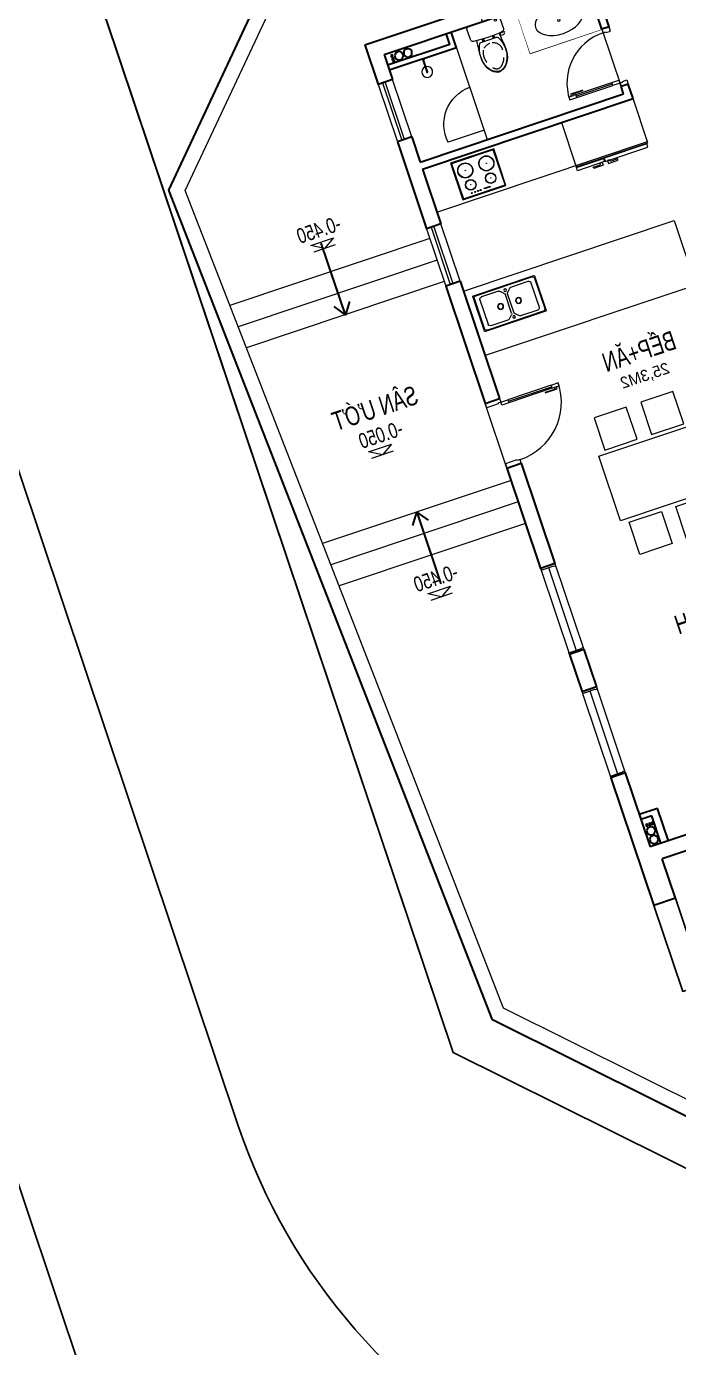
# Model space of a CAD drawing. Header units: metres. Extents: x 551291 to 569219, y 2064429 to 2066248.
# Drawn here: x 552546.04 to 552554.66, y 2065566.87 to 2065584.34 of the extents above; entities that cross this region are included whole.
import ezdxf

# ---------------------------------------------------------------- set-up
doc = ezdxf.new("R2010")
doc.units = ezdxf.units.M
for name, pattern in [('$AUDIT_BAD_LTYPE2', [0]), ('ACAD_ISO10W100', [18.5, 12, -3, 0.5, -3]), ('xref-thap C (mb tang 32-2)$0$HIDDEN', [0.375, 0.25, -0.125])]:
    doc.linetypes.add(name, pattern=pattern)
doc.layers.get('0').update_dxf_attribs({"linetype": 'CONTINUOUS'})
doc.layers.get('DEFPOINTS').update_dxf_attribs({"linetype": 'CONTINUOUS'})
for name, color, linetype, lineweight in [('-CONCRETE', 1, 'CONTINUOUS', 35), ('-DOOR', 137, 'CONTINUOUS', 9), ('-FURNITURE', 46, 'CONTINUOUS', 9), ('-HATCH', 8, 'CONTINUOUS', 5), ('-KH', 143, 'CONTINUOUS', 13), ('-LINE1', 7, 'CONTINUOUS', 18), ('-TEXT', 7, 'CONTINUOUS', 15), ('-WALL', 4, 'CONTINUOUS', 35), ('CUA', 147, 'CONTINUOUS', 5)]:
    doc.layers.add(name, color=color, linetype=linetype, lineweight=lineweight)
for name, color, linetype in [('datOBt', 42, 'CONTINUOUS'), ('LogDg', 7, 'CONTINUOUS'), ('loKBT', 42, 'CONTINUOUS'), ('SOLO', 7, 'CONTINUOUS'), ('TEXT25', 2, 'CONTINUOUS'), ('TimDg', 222, 'CONTINUOUS'), ('ViaHeS', 32, 'CONTINUOUS')]:
    doc.layers.add(name, color=color, linetype=linetype)
doc.styles.add('1', font='arial.ttf')
doc.styles.add('kieuchuDim', font='arial.ttf', dxfattribs={"width": 0.75})
doc.styles.add('T1', font='', dxfattribs={"height": 200})
doc.styles.get('T1').set_extended_font_data('VNgeometric Light')
doc.dimstyles.new('1-100A3', dxfattribs={"dimscale": 100, "dimtxt": 2, "dimasz": 1.2, "dimexe": 1.8, "dimexo": 0, "dimgap": 0.75, "dimtad": 1, "dimdec": 0, "dimzin": 0, "dimdsep": 46, "dimtxsty": 'kieuchuDim', "dimblk": 'ARCHTICK', "dimcen": 0, "dimdle": 1.8, "dimclrd": 256, "dimclre": 256, "dimclrt": 7, "dimadec": 0, "dimazin": 0, "dimtfac": 0.0001, "dimtdec": 0, "dimtix": 1, "dimtmove": 2, "dimatfit": 3, "dimldrblk": 'ARCHTICK', "dimfxl": 0, "dimtolj": 1, "dimtzin": 0, "dimarcsym": 0})

# ---------------------------------------------------------------- blocks, each defined once
blk = doc.blocks.new('Sink_Cicle')
blk.add_lwpolyline([(17, -50), (-17, -50), (-18, -252), (17, -252)], close=True)
blk.add_circle((0, -300), 17.5)
at = {"layer": 'DEFPOINTS'}
blk.add_line((0, -100), (0, 0), dxfattribs=at)
blk.add_wipeout([(17, -50), (-17, -50), (-18, -252), (17, -252)])
at = {"layer": '-FURNITURE', "linetype": 'Continuous'}
blk.add_ellipse((0, -300), major_axis=(-325, 0), ratio=0.584615, dxfattribs=at)
blk.add_line((-18, -237), (17, -237))
blk = doc.blocks.new('*U1102')
at = {"ltscale": 300}
blk.add_lwpolyline([(0, 0), (1000, 0), (1000, -600), (0, -600)], close=True, dxfattribs=at)
blk.add_wipeout([(0, 0), (1000, 0), (1000, -600), (0, -600)], dxfattribs=at)
blk.add_blockref('Sink_Cicle', (500, 0), dxfattribs=at)
blk = doc.blocks.new('*U1169')
at = {"linetype": '$AUDIT_BAD_LTYPE2'}
for p, q in [((70, 100), (70, 700)), ((90, 700), (90, 100))]:
    blk.add_line(p, q, dxfattribs=at)
for points in [[(50, 700), (90, 700), (90, 800), (50, 800), (50, 700)], [(50, 703), (50, 100)], [(50, 100), (90, 100), (90, 0), (50, 0), (50, 100)]]:
    blk.add_lwpolyline(points)
for points in [[(118, 595), (118, 764), (90, 764), (90, 736), (113, 736), (113, 595)], [(0, 0), (50, 0), (50, -40), (60, -40), (60, -200), (0, -200)], [(900, 0), (850, 0), (850, -40), (840, -40), (840, -200), (900, -200)]]:
    blk.add_lwpolyline(points, close=True)
at = {"linetype": '$AUDIT_BAD_LTYPE2', "ltscale": 0.3}
blk.add_arc((50, 0), 800, 0, 90, dxfattribs=at)
blk = doc.blocks.new('*U1121')
at = {"ltscale": 10}
for p, q in [((0, 2400), (0, 0)), ((200, 2355), (200, 45)), ((400, 2355), (400, 0)), ((400, 0), (0, 0))]:
    blk.add_line(p, q, dxfattribs=at)
for points in [[(400, 2400), (400, 2355), (50, 2355), (50, 2340), (0, 2340), (0, 2400)], [(400, 0), (400, 45), (50, 45), (50, 60), (0, 60), (0, 0)]]:
    blk.add_lwpolyline(points, close=True, dxfattribs=at)
blk = doc.blocks.new('_ArchTick')
at = {"color": 0, "linetype": 'ByBlock', "const_width": 0.15}
blk.add_lwpolyline([(-0.5, -0.5), (0.5, 0.5)], dxfattribs=at)
blk = doc.blocks.new('A$Ca351c59e')
at = {"layer": '-FURNITURE'}
for points in [[(200, 1555), (650, 1555), (650, 2005), (200, 2005), (200, 1555)], [(850, 1555), (1300, 1555), (1300, 2005), (850, 2005), (850, 1555)], [(1500, 1555), (1950, 1555), (1950, 2005), (1500, 2005), (1500, 1555)], [(2150, 1555), (2600, 1555), (2600, 2005), (2150, 2005), (2150, 1555)], [(100, 602), (2700, 602), (2700, 1502), (100, 1502), (100, 602)], [(200, 550), (650, 550), (650, 100), (200, 100), (200, 550)], [(850, 550), (1300, 550), (1300, 100), (850, 100), (850, 550)], [(1500, 550), (1950, 550), (1950, 100), (1500, 100), (1500, 550)], [(2150, 550), (2600, 550), (2600, 100), (2150, 100), (2150, 550)]]:
    blk.add_lwpolyline(points, dxfattribs=at)
blk = doc.blocks.new('A$C55AD6C8F')
at = {"ltscale": 3}
for p, q in [((-670, 624), (-670, 1000)), ((-670, 1000), (-624, 1000)), ((-624, 1000), (-624, 624)), ((0, 1000), (-615, 1000)), ((-615, 1000), (-615, 0)), ((0, 0), (0, 1000)), ((-624, 624), (-670, 624)), ((-670, 613), (-670, 18)), ((-624, 613), (-670, 613)), ((-624, 18), (-624, 613)), ((-670, 18), (-624, 18)), ((-615, 0), (0, 0))]:
    blk.add_line(p, q, dxfattribs=at)
at = {"ltscale": 3, "elevation": 0}
for points in [[(-670, 688), (-670, 657), (-710, 657), (-710, 788), (-691, 788), (-691, 688)], [(-670, 549), (-670, 580), (-710, 580), (-710, 449), (-691, 449), (-691, 549)]]:
    blk.add_lwpolyline(points, close=True, dxfattribs=at)
blk = doc.blocks.new('A$C23F441E4')
at = {"ltscale": 3}
blk.add_lwpolyline([(-300, 0), (-300, -510), (300, -510), (300, 0), (-300, 0)], dxfattribs=at)
for points in [[(-290, -10), (-290, -500), (290, -500), (290, -10)], [(-100, -46), (-15, -46), (-15, -56), (-100, -56)]]:
    blk.add_lwpolyline(points, close=True, dxfattribs=at)
for centre, radius in [((-139, -156), 70), ((-139, -156), 67), ((-139, -156), 2), ((37, -48), 6.6), ((74, -48), 6.6), ((139, -156), 70), ((139, -156), 67), ((112, -48), 6.6), ((139, -156), 2), ((160, -48), 6.6), ((-147, -359), 100), ((-147, -359), 97), ((147, -359), 100), ((147, -359), 97), ((-147, -359), 2), ((147, -359), 2)]:
    blk.add_circle(centre, radius, dxfattribs=at)
blk = doc.blocks.new('A$C14986441')
at = {"ltscale": 3}
for p, q in [((-250, 420), (-250, -420)), ((240, 430), (-240, 430)), ((170, 355), (-170, 355)), ((250, -420), (250, 420)), ((-200, 325), (-200, 87)), ((200, 87), (200, 325)), ((-191, 66), (-149, 24)), ((-128, 15), (128, 15)), ((149, 24), (191, 66)), ((-200, -325), (-200, -87)), ((-191, -66), (-149, -24)), ((-128, -15), (128, -15)), ((149, -24), (191, -66)), ((200, -87), (200, -325)), ((-240, -430), (240, -430)), ((170, -355), (-170, -355))]:
    blk.add_line(p, q, dxfattribs=at)
blk.add_lwpolyline([(240, -390), (240, 390, 0.414214), (210, 420), (-210, 420, 0.414214), (-240, 390), (-240, -390, 0.414214), (-210, -420), (210, -420, 0.414214)], format="xyb", close=True, dxfattribs=at)
for centre, radius in [((-186, 0), 17.5), ((0, 125), 40), ((0, 125), 35), ((185, 0), 17.5), ((0, -125), 40), ((0, -125), 35)]:
    blk.add_circle(centre, radius, dxfattribs=at)
for centre, radius, start, end in [((-240, 420), 10, 90, 180), ((-170, 325), 30, 90, 180), ((170, 325), 30, 0, 90), ((240, 420), 10, 0, 90), ((-170, 87), 30, 180, 225), ((-128, 45), 30, 225, 270), ((128, 45), 30, 270, 315), ((170, 87), 30, 315, 0), ((-170, -87), 30, 135, 180), ((-128, -45), 30, 90, 135), ((128, -45), 30, 45, 90), ((170, -87), 30, 0, 45), ((-170, -325), 30, 180, 270), ((170, -325), 30, 270, 0), ((-240, -420), 10, 180, 270), ((240, -420), 10, 270, 0)]:
    blk.add_arc(centre, radius, start, end, dxfattribs=at)
blk = doc.blocks.new('*U1170')
at = {"linetype": '$AUDIT_BAD_LTYPE2'}
for p, q in [((70, 100), (70, 600)), ((90, 600), (90, 100))]:
    blk.add_line(p, q, dxfattribs=at)
for points in [[(50, 600), (90, 600), (90, 700), (50, 700), (50, 600)], [(50, 603), (50, 100)], [(50, 100), (90, 100), (90, 0), (50, 0), (50, 100)]]:
    blk.add_lwpolyline(points)
for points in [[(118, 495), (118, 664), (90, 664), (90, 636), (113, 636), (113, 495)], [(0, 0), (50, 0), (50, -40), (60, -40), (60, -100), (0, -100)], [(800, 0), (750, 0), (750, -40), (740, -40), (740, -100), (800, -100)]]:
    blk.add_lwpolyline(points, close=True)
at = {"linetype": '$AUDIT_BAD_LTYPE2', "ltscale": 0.3}
blk.add_arc((50, 0), 700, 0, 90, dxfattribs=at)
blk = doc.blocks.new('A$C18091ED7')
for p, q in [((0, -42), (0, 0)), ((146, -27), (179, -27)), ((146, -27), (146, -30)), ((146, -30), (166, -30)), ((153, -37), (146, -30)), ((152, 0), (152, -27)), ((152, 0), (179, 0)), ((153, -37), (166, -37)), ((153, -40), (153, -37)), ((153, -40), (178, -40)), ((153, -40), (178, -40)), ((153, -40), (153, -42)), ((185, -30), (166, -30)), ((178, -37), (166, -37)), ((185, -30), (178, -37)), ((178, -37), (178, -40)), ((178, -40), (178, -42)), ((179, 0), (179, -27)), ((179, -27), (185, -27)), ((185, -27), (185, -30)), ((-83, -267), (-83, -300)), ((-83, -278), (-83, -288)), ((-61, -290), (-83, -290)), ((-63, -265), (-81, -265)), ((-61, -267), (-61, -300)), ((61, -267), (61, -300)), ((61, -290), (83, -290)), ((63, -265), (81, -265)), ((83, -267), (83, -300)), ((83, -278), (83, -288)), ((165, -262), (165, -290)), ((168, -260), (228, -260)), ((168, -292), (207, -292)), ((231, -274), (231, -262))]:
    blk.add_line(p, q)
for points in [[(230, -219, -0.137407), (225, -235), (222, -241, -0.236081), (198, -255, -0.051961), (-198, -255, -0.236081), (-222, -241), (-225, -235, -0.137407), (-230, -219), (-230, -72, -0.198912), (-226, -63), (-209, -46, -0.198912), (-200, -42), (0, -42), (200, -42, -0.198912), (209, -46), (226, -63, -0.198912), (230, -72)], [(144, -619, -0.212405), (26, -734, -0.027685), (-1, -739, -0.022279), (-26, -734, -0.212405), (-144, -619, -0.142796), (-167, -428, -0.093005), (-128, -309, -0.256439), (-111, -300), (0, -300), (111, -300, -0.256439), (128, -309, -0.093005), (167, -428, -0.142796)]]:
    blk.add_lwpolyline(points, format="xyb", close=True)
at = {"linetype": 'xref-thap C (mb tang 32-2)$0$HIDDEN', "ltscale": 100}
blk.add_lwpolyline([(61, -669, -0.199031), (0, -699, -0.199031), (-61, -669, -0.218924), (-132, -478, -0.153791), (-112, -404, -0.236701), (0, -348, -0.236701), (112, -404, -0.153791), (132, -478, -0.218924)], format="xyb", close=True, dxfattribs=at)
blk.add_circle((166, -78), 13.9)
for centre, radius, start, end in [((-81, -267), 1.98, 90, 180), ((-63, -267), 1.98, 0, 90), ((63, -267), 1.98, 90, 180), ((81, -267), 1.98, 0, 90), ((168, -262), 2.47, 90, 180), ((168, -290), 2.47, 180, 270), ((207, -277), 15.5, 270, 306.4659), ((168, -225), 80.1, 306.4659, 320.3123), ((228, -274), 2.47, 320.3123, 0)]:
    blk.add_arc(centre, radius, start, end)
for points in [[(-156, -259), (-157, -267), (-164, -328), (-169, -385), (-184, -528), (-136, -679), (-50, -735), (-20, -741), (0, -744)], [(156, -259), (157, -267), (164, -328), (169, -385), (184, -528), (136, -679), (50, -735), (20, -741), (0, -744)]]:
    blk.add_open_spline(points, degree=3, knots=[130.613938, 130.613938, 130.613938, 130.613938, 152.852109, 311.129351, 417.703951, 561.383393, 697.692632, 710.812262, 710.812262, 710.812262, 710.812262])
blk = doc.blocks.new('shower')
for points in [[(180919, -32316), (180912, -32316), (180912, -32147), (180919, -32147)], [(180929, -32327), (180902, -32327), (180902, -32316), (180929, -32316)]]:
    blk.add_lwpolyline(points, close=True)
for radius, start, end in [(72, 272.7907, 267.2093), (8.35, 294.8355, 245.1645)]:
    blk.add_arc((180916, -32147), radius, start, end)
blk = doc.blocks.new('MAU M3BT')
at = {"layer": '-CONCRETE'}
for centre, radius in [((7730, 7920, 0), 55), ((7851, 7920, 0), 55), ((7942, 7951, 0), 13), ((7942, 7909, 0), 13), ((7942, 7871, 0), 13), ((7906, -2763, 0), 13), ((7944, -2763, 0), 13), ((7986, -2763, 0), 13), ((7955, -2854, 0), 55), ((7955, -2975, 0), 55)]:
    blk.add_circle(centre, radius, dxfattribs=at)
at = {"layer": '-DOOR'}
for points in [[(8035, 7650), (8235, 7650), (8235, 6850), (8035, 6850)], [(8135, 7650), (8173, 7650), (8173, 6850), (8135, 6850)], [(8035, 5637), (8235, 5637), (8235, 4837), (8035, 4837)], [(8135, 5637), (8173, 5637), (8173, 4837), (8135, 4837)]]:
    blk.add_lwpolyline(points, close=True, dxfattribs=at)
at = {"layer": '-FURNITURE'}
for p, q in [((7100, 8000), (7100, 6500)), ((8035, 5800), (5100, 5800))]:
    blk.add_line(p, q, dxfattribs=at)
for points in [[(7100, 6629), (7600, 6629)], [(8035, 4700), (5100, 4700), (5100, 3800), (8035, 3800)]]:
    blk.add_lwpolyline(points, dxfattribs=at)
blk.add_arc((7084, 6707), 522, 351.3488, 88.2624, dxfattribs=at)
at = {"layer": '-HATCH'}
blk.add_line((8235, 2300), (8235, 3200), dxfattribs=at)
at = {"layer": '-KH'}
for p, q in [((9446, 5818), (9746, 5818)), ((9590, 2988), (9890, 2988)), ((9446, 960), (9746, 960))]:
    blk.add_line(p, q, dxfattribs=at)
for points in [[(9755, 5914), (9437, 5914), (9596, 5818)], [(9899, 3084), (9581, 3084), (9740, 2988)], [(9755, 1056), (9437, 1056), (9596, 960)]]:
    blk.add_lwpolyline(points, close=True, dxfattribs=at)
for points in [[(9596, 5818), (9596, 5914), (9755, 5914), (9596, 5818)], [(9740, 2988), (9740, 3084), (9899, 3084), (9740, 2988)], [(9596, 960), (9596, 1056), (9755, 1056), (9596, 960)]]:
    blk.add_solid(points, dxfattribs=at)
at = {"layer": '-LINE1', "lineweight": 18}
for p, q in [((11098, 7129), (8359, 10000)), ((10551, -4455), (11098, 7129))]:
    blk.add_line(p, q, dxfattribs=at)
at = {"layer": '-LINE1'}
for p, q in [((8235, 5500), (11021, 5500)), ((8235, 5200), (11007, 5200)), ((8235, 4900), (10993, 4900)), ((8235, 2127), (10862, 2127)), ((8235, 1827), (10848, 1827)), ((8235, 1527), (10834, 1527)), ((5420, -9600), (10551, -4455))]:
    blk.add_line(p, q, dxfattribs=at)
at = {"layer": '-WALL'}
for p, q in [((8235, 8200), (4911, 8200)), ((8235, 8200), (8235, 7650)), ((5100, 7400), (5100, 8000)), ((7100, 7780), (7100, 8000)), ((7170, 7850), (7170, 8000)), ((8035, 8000), (8035, 7650)), ((7100, 7780), (8035, 7780)), ((7170, 7850), (8035, 7850)), ((8035, 6850), (8035, 6500)), ((8235, 6850), (8235, 5637)), ((5100, 6400), (5100, 6600)), ((5200, 6500), (5200, 6600)), ((8035, 6500), (5200, 6500)), ((8035, 6400), (5100, 6400)), ((8035, 6400), (8035, 5637)), ((8035, 4837), (8035, 3200)), ((8235, 4837), (8235, 3200)), ((8035, 2300), (8035, 900)), ((8235, 2300), (8235, 900)), ((8035, 900), (8235, 900)), ((8035, -300), (8035, -820)), ((8035, -300), (8235, -300)), ((8235, -300), (8235, -820)), ((8035, -820), (8235, -820)), ((8035, -2020), (8035, -3050)), ((8035, -2020), (8235, -2020)), ((8235, -2020), (8235, -3800)), ((7780, -3050), (7780, -2600)), ((7780, -2600), (8035, -2600)), ((7885, -3050), (7885, -2670)), ((7885, -2670), (8035, -2670)), ((7086, -3050), (8035, -3050)), ((7885, -3050), (8035, -3050)), ((7086, -3250), (7935, -3250)), ((7935, -3800), (7935, -3250)), ((7935, -3800), (8235, -3800))]:
    blk.add_line(p, q, dxfattribs=at)
for points in [[(8035, 7650), (8235, 7650)], [(8035, 6850), (8235, 6850)], [(5100, 6600), (5200, 6600)], [(8035, 5637), (8235, 5637)], [(8035, 4837), (8235, 4837)], [(8235, 3200), (8035, 3200)], [(8235, 2300), (8035, 2300)]]:
    blk.add_lwpolyline(points, dxfattribs=at)
at = {"layer": 'SOLO'}
blk.add_lwpolyline([(7935, -3800), (8235, -3800), (8235, -5000), (7935, -5000)], close=True, dxfattribs=at)
at = {"layer": '-DOOR', "xscale": -1, "rotation": 90}
blk.add_blockref('*U1169', (8035, 3200), dxfattribs=at)
at = {"layer": '-DOOR', "xscale": 0.5000000000000001, "yscale": 0.5000000000000001, "zscale": 0.5000000000000001}
for p in [(8035, -300), (8035, -2020)]:
    blk.add_blockref('*U1121', p, dxfattribs=at)
at = {"layer": '-FURNITURE', "xscale": -1}
blk.add_blockref('A$C18091ED7', (6661, 8042), dxfattribs=at)
at = {"layer": '-FURNITURE', "extrusion": (0, 0, -1), "xscale": -1, "zscale": -1}
blk.add_blockref('*U1102', (-5200, 8000), dxfattribs=at)
at = {"layer": '-FURNITURE', "xscale": -1}
for name, p, rotation in [('shower', (-173348, -24547), 180), ('A$C55AD6C8F', (5100, 6400), 269.9999999999972), ('A$C23F441E4', (7358, 5846), 180)]:
    blk.add_blockref(name, p, dxfattribs=dict(at, rotation=rotation))
at = {"layer": '-FURNITURE', "rotation": 90}
blk.add_blockref('A$C14986441', (7510, 4351), dxfattribs=at)
at = {"layer": '-WALL', "rotation": 180}
blk.add_blockref('A$Ca351c59e', (7133, 2662), dxfattribs=at)
at = {"layer": '-TEXT', "style": '1', "width": 0.75}
for s, p in [(' -0.450', (9235, 5978)), ('-0.050', (9379, 3148)), (' -0.450', (9235, 1120))]:
    blk.add_text(s, height=200, dxfattribs=at).set_placement(p)
at = {"layer": '-TEXT', "color": 2, "width": 0.75}
for s, p in [('SÂN ƯỚT', (9053, 3479)), ('BẾP+ĂN', (5591, 3082)), ('P.KHÁCH', (5670, -510))]:
    blk.add_text(s, height=250, dxfattribs=at).set_placement(p)
at = {"layer": 'TEXT25', "style": 'T1'}
blk.add_text('25,3M2', height=150, rotation=360, dxfattribs=at).set_placement((5784, 2806))
at = {"layer": '-KH', "ltscale": 15}
for points in [[(9614, 4900), (9614, 5500)], [(9549, 2127), (9549, 1527)]]:
    blk.add_leader(points, dimstyle='1-100A3', override={"dimasz": 1.5, "dimtad": 0, "dimldrblk": 'Open90'}, dxfattribs=at)
at = {"layer": '-LINE1'}
blk.add_lwpolyline([(-1500, 10200), (-2000, 10200), (-2000, -9800), (5500, -9800), (10736, -4556), (11303, 7203), (8445, 10200), (-300, 10200)], dxfattribs=at)
at = {"layer": '-WALL'}
for p in [(5200, 7400), (8035, 8000)]:
    blk.add_line(p, (5200, 8000), dxfattribs=at)
blk.add_lwpolyline([(10736, -4556), (11303, 7203), (8445, 10200), (-2000, 10200), (-2000, -9800), (5500, -9800)], close=True, dxfattribs=at)
blk.add_lwpolyline([(5100, 7400), (5200, 7400)], dxfattribs=at)
at = {"layer": 'CUA'}
blk.add_lwpolyline([(5200, 7400), (5200, 6600)], dxfattribs=at)
at = {"layer": 'CUA', "xscale": -1, "rotation": 270}
blk.add_blockref('*U1170', (5200, 6600), dxfattribs=at)

msp = doc.modelspace()

# ---------------------------------------------------------------- linework, layer by layer
at = {"layer": 'datOBt'}
msp.add_lwpolyline([(552679.707, 2065608.466), (552683.082, 2065614.866), (552679.799, 2065626.432), (552676.135, 2065628.363), (552644.903, 2065617.882), (552546.906, 2065584.994), (552551.678, 2065570.774), (552558.009, 2065567.625)], close=True, dxfattribs=at)
at = {"layer": 'LogDg'}
msp.add_lwpolyline([(552633.502, 2065647.756, -0.219363), (552638.095, 2065642.881), (552643.302, 2065627.365, 0.414214), (552653.432, 2065622.326), (552676.313, 2065630.005, -0.428104), (552686.554, 2065624.605), (552688.878, 2065616.419, -0.400458), (552683.727, 2065606.65), (552558.964, 2065564.78, -0.414214), (552548.834, 2065569.819), (552523.791, 2065644.442, -0.420828), (552528.35, 2065653.354, -0.172814), (552629.953, 2065649.187), (552633.502, 2065647.756)], format="xyb", dxfattribs=at)
at = {"layer": 'loKBT'}
msp.add_lwpolyline([(552559.579, 2065589.248), (552546.906, 2065584.994), (552551.678, 2065570.774), (552558.009, 2065567.625), (552565.942, 2065570.287)], close=True, dxfattribs=at)
at = {"layer": 'TimDg', "linetype": 'ACAD_ISO10W100', "ltscale": 0.75}
msp.add_lwpolyline([(552517.777, 2065652.935), (552598.168, 2065413.387)], dxfattribs=at)
at = {"layer": 'ViaHeS'}
msp.add_lwpolyline([(552683.082, 2065614.866), (552679.799, 2065626.432), (552676.135, 2065628.363), (552644.903, 2065617.882), (552636.674, 2065642.4), (552632.938, 2065646.366), (552629.392, 2065647.795, 0.171311), (552529.633, 2065652.179), (552526.465, 2065645.904), (552551.678, 2065570.774), (552558.009, 2065567.625), (552679.707, 2065608.466)], format="xyb", close=True, dxfattribs=at)

# ---------------------------------------------------------------- next in the draw order: block references
at = {"layer": '-WALL', "xscale": -0.001, "yscale": 0.001, "zscale": 0.001, "rotation": 18.55149978501716}
msp.add_blockref('MAU M3BT', (552560.928, 2065578.941), dxfattribs=at)

doc.saveas('drawing.dxf')
